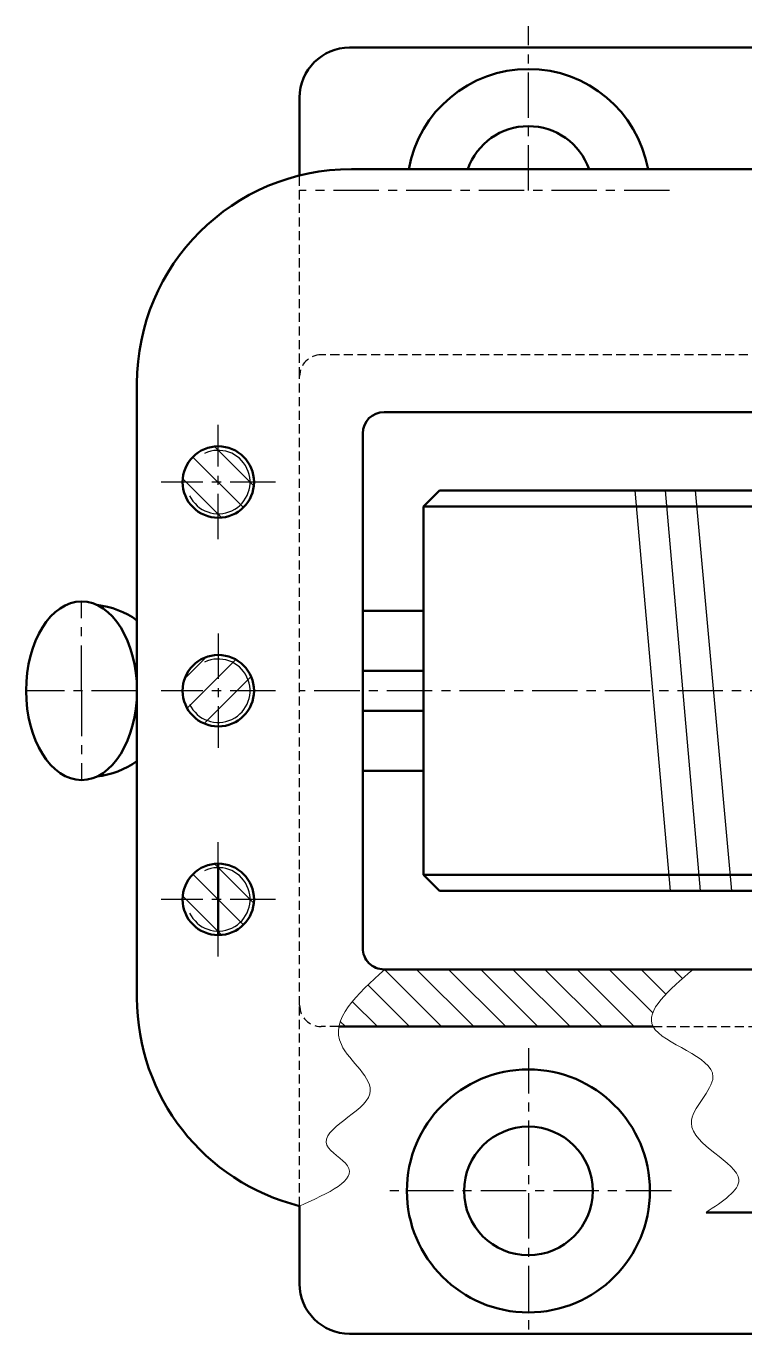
# Model space of a CAD drawing. Header units: millimetres. Extents: x -38 to 949, y -198 to 524.
# Drawn here: x -38.2 to 62.3, y 0 to 183 of the extents above; entities that cross this region are included whole.
import ezdxf

# ---------------------------------------------------------------- set-up
doc = ezdxf.new("R2010")
doc.units = ezdxf.units.MM
doc.header["$LTSCALE"] = 0.2
doc.linetypes.add('CENTER', pattern=[50.800000000000004, 31.75, -6.35, 6.35, -6.35])
doc.linetypes.add('HIDDEN', pattern=[9.524999999999999, 6.35, -3.175])
for name, color, linetype, lineweight in [('_Kreskowanie', 1, 'Continuous', 25), ('_Linie cienkie', 5, 'Continuous', 25), ('_Linie grube', 7, 'Continuous', 50), ('_Linie niewidoczne', 6, 'HIDDEN', 25), ('_Osie symetrii', 4, 'CENTER', 25), ('kontur', 10, 'Continuous', 15)]:
    doc.layers.add(name, color=color, linetype=linetype, lineweight=lineweight)
pattern_1 = [(135, (0, 0), (-2.245064030267288, -2.245064030267288), [])]

msp = doc.modelspace()

# ---------------------------------------------------------------- hatches: boundary and pattern name
at = {"layer": '_Kreskowanie'}
h = msp.add_hatch(dxfattribs=at)
h.set_pattern_fill('ANSI31', color=256, angle=90)
h.set_pattern_definition(pattern_1)
h.paths.add_polyline_path([(-6.374999999999998, 119.2), (-11.375, 119.2), (-11.375, 114.2, 0.4142135623730951)])
h.paths.add_polyline_path([(-11.375, 119.2), (-16.375, 119.2, 0.4142135623730951), (-11.375, 114.2)])
h.paths.add_polyline_path([(-11.375, 124.2, 0.414213562373095), (-16.375, 119.2), (-11.375, 119.2)])
h.paths.add_polyline_path([(-11.375, 124.2), (-11.375, 119.2), (-6.374999999999998, 119.2, 0.4142135623730951)])
h.paths.add_polyline_path([(-11.375, 65.80000000000003), (-11.375, 60.80000000000003), (-6.374999999999998, 60.80000000000003, 0.4142135623730951)])
h.paths.add_polyline_path([(-11.375, 65.80000000000003, 0.414213562373095), (-16.375, 60.80000000000003), (-11.375, 60.80000000000003)])
h.paths.add_polyline_path([(-11.375, 60.80000000000002), (-16.375, 60.80000000000003, 0.4142135623730951), (-11.375, 55.80000000000003)])
h.paths.add_polyline_path([(-6.374999999999998, 60.80000000000003), (-11.375, 60.80000000000003), (-11.375, 55.80000000000003, 0.4142135623730951)])
h = msp.add_hatch(dxfattribs=at)
h.set_pattern_fill('ANSI31', color=256)
h.set_pattern_definition([(45, (0, 0), (-2.245064030267288, 2.245064030267288), [])])
h.paths.add_polyline_path([(-11.375, 95.00000000000001), (-11.375, 90.00000000000001), (-6.374999999999998, 90.00000000000001, 0.4142135623730951)])
h.paths.add_polyline_path([(-11.375, 95.00000000000001, 0.4142135623730951), (-16.375, 90.00000000000001), (-11.375, 90.00000000000001)])
h.paths.add_polyline_path([(-11.375, 90.00000000000001), (-16.375, 90.00000000000001, 0.414213562373095), (-11.375, 85.00000000000001)])
h.paths.add_polyline_path([(-6.374999999999998, 90.00000000000001), (-11.375, 90.00000000000001), (-11.375, 85.00000000000001, 0.4142135623730951)])
h = msp.add_hatch(dxfattribs=at)
h.set_pattern_fill('ANSI31', color=256, angle=90)
h.set_pattern_definition(pattern_1)
edge = h.paths.add_edge_path()
edge.add_spline(control_points=[(49.43961897781821, 43.00000000000002), (48.25505637366255, 45.21683297144639), (51.64816782857922, 48.1084164857232), (55.04127928349588, 51.00000000000001)], knot_values=[0, 0, 0, 0, 9.766196710091636, 9.766196710091636, 9.766196710091636, 9.766196710091636], degree=3, periodic=0)
edge.add_line((55.0412792834959, 51.00000000000001), (11.91294578011791, 51.00000000000001))
edge.add_spline(control_points=[(11.91294578011791, 51.00000000000001), (8.95863547194033, 48.34534208891696), (6.004325163762749, 45.69068417783389), (5.508012047882275, 43.00000000000004)], knot_values=[33.05333593754622, 33.05333593754622, 33.05333593754622, 33.05333593754622, 42.32091537776385, 42.32091537776385, 42.32091537776385, 42.32091537776385], degree=3, periodic=0)
edge.add_line((5.508012047882275, 43.00000000000003), (49.43961897781821, 43.00000000000002))

# ---------------------------------------------------------------- linework, layer by layer
at = {"layer": '_Linie cienkie'}
for p, q in [((51.85641242811123, 62.00000000000001), (46.95704727065948, 118)), ((56.05641242811123, 62.00000000000001), (51.15704727065948, 118)), ((60.45541025860012, 62.00000000000001), (55.35704727065949, 118))]:
    msp.add_line(p, q, dxfattribs=at)
for centre, start, end in [((-11.375, 119.2), 205.5240073712865, 115.5240073712822), ((-11.375, 90.00000000000001), 205.5240073712864, 115.5240073712821), ((-11.375, 60.80000000000001), 205.5240073712864, 115.5240073712821)]:
    msp.add_arc(centre, 4.439717995455842, start, end, dxfattribs=at)
at = {"layer": '_Linie grube'}
for p, q in [((7.000000000000011, 180), (271.7762000284166, 179.9999999999999)), ((8.881784197001252e-15, 162.1107797903113), (1.06581410364015e-14, 173)), ((7.250000000000007, 163), (71.18208931540049, 163)), ((-22.74999999999999, 115.7309341358139), (-22.74999999999999, 133)), ((96.9999999999999, 129), (11.8249999999999, 129)), ((8.824999999999891, 118), (8.82499999999989, 126)), ((8.824999999999882, 62.00000000000001), (8.824999999999886, 118)), ((17.32499999999989, 115.76), (19.56499999999989, 118)), ((19.56499999999989, 118), (113.9999999999999, 118)), ((-22.74999999999999, 90.00000000000001), (-22.74999999999999, 115.7309341358139)), ((17.32499999999989, 115.76), (17.32499999999989, 64.24000000000001)), ((17.32499999999989, 115.76), (68.45113194446796, 115.76)), ((8.824999999999884, 101.2), (17.32499999999989, 101.2)), ((8.824999999999884, 92.80000000000001), (17.32499999999989, 92.80000000000001)), ((-22.74999999999999, 90.00000000000001), (-22.75, 66.31953495944055)), ((8.824999999999884, 87.20000000000002), (17.32499999999989, 87.20000000000002)), ((17.32499999999989, 78.8), (8.824999999999884, 78.8)), ((-22.75, 66.31953495944055), (-22.75, 47.00000000000001)), ((-11.375, 65.80000000000001), (-11.375, 55.80000000000001)), ((17.32499999999988, 64.24000000000001), (69.3700018949796, 64.24000000000001)), ((17.32499999999989, 64.24000000000001), (19.56499999999988, 62.00000000000001)), ((8.824999999999882, 62.00000000000001), (8.824999999999877, 54.00000000000001)), ((19.56499999999988, 62.00000000000001), (134.6085833558253, 62.00000000000001)), ((96.99999999999989, 51.00000000000001), (11.82499999999989, 51.00000000000001)), ((49.43961897781822, 43.00000000000002), (5.508012047882275, 43.00000000000003)), ((3.552713678800501e-15, 17.88922020968866), (0, 7)), ((71.18208931540046, 17.00000000000006), (56.84762745373114, 17.00000000000007)), ((6.999999999999999, -8.881784197001252e-16), (115.9999999999999, 3.184081677783118e-15))]:
    msp.add_line(p, q, dxfattribs=at)
for centre, radius in [((-11.375, 119.2), 5), ((-11.375, 119.2), 5), ((-11.375, 90.00000000000001), 5), ((-11.375, 60.80000000000001), 5), ((-11.375, 60.80000000000003), 5), ((31.99999999999989, 20), 17), ((31.99999999999989, 20), 9)]:
    msp.add_circle(centre, radius, dxfattribs=at)
for centre, radius, start, end in [((7.000000000000011, 173), 7, 90, 180), ((31.99999999999989, 160), 17, 10.16424862172358, 169.8357513782764), ((31.99999999999989, 160), 9, 19.47122063449087, 160.5287793655091), ((7.250000000000006, 133), 30, 90, 180), ((11.82499999999989, 126), 3, 90, 180), ((-29.77064513278491, 90.00000000000001), 12.09578559809597, 54.51985753353659, 83.29229059241591), ((-29.77064513278491, 90.00000000000001), 12.09578559809597, 276.7077094076038, 305.4801424664635), ((11.82499999999988, 54.00000000000001), 3, 179.9999999999999, 270), ((7.25, 47.00000000000001), 30, 180, 256.0150707263164), ((7, 6.999999999999999), 7, 180, 270)]:
    msp.add_arc(centre, radius, start, end, dxfattribs=at)
msp.add_ellipse((-30.49999999999999, 90.00000000000001), major_axis=(0, 12.5), ratio=0.62, dxfattribs=at)
at = {"layer": '_Linie niewidoczne'}
for p, q in [((7.843074532095443e-15, 133.9999999999999), (8.881784197001252e-15, 162.1107797903113)), ((96.9999999999999, 137), (3.000000000000014, 137)), ((4.591423343706311e-15, 46.00000000000003), (7.843074532095443e-15, 133.9999999999999)), ((3.552713678800501e-15, 17.88922020968866), (4.440892098500626e-15, 46.00000000000003)), ((5.508012047882275, 43.00000000000003), (3.000000000000004, 43.00000000000003)), ((49.43961897781822, 43.00000000000001), (96.99999999999989, 43.00000000000001))]:
    msp.add_line(p, q, dxfattribs=at)
for centre, start, end in [((3.000000000000008, 134), 90, 180), ((3.000000000000004, 46.00000000000003), 180, 270)]:
    msp.add_arc(centre, 3, start, end, dxfattribs=at)
at = {"layer": '_Osie symetrii'}
for p, q in [((31.99999999999989, 160), (31.99999999999989, 183)), ((51.73320053068139, 160), (7.105427357601002e-15, 160)), ((-11.375, 111.2), (-11.375, 127.2)), ((-3.374999999999998, 119.2), (-19.375, 119.2)), ((-30.49999999999999, 90.00000000000001), (-30.49999999999999, 102.5)), ((-11.375, 98.00000000000001), (-11.375, 82.00000000000001)), ((-22.74999999999999, 90.00000000000001), (-38.24999999999999, 90.00000000000001)), ((-30.49999999999999, 90.00000000000001), (-30.49999999999999, 77.50000000000001)), ((-3.374999999999998, 90.00000000000001), (-19.375, 90.00000000000001)), ((363.9999999999999, 89.99999999999996), (5.510910596163091e-15, 90.00000000000001)), ((-11.375, 52.80000000000003), (-11.375, 68.80000000000003)), ((-3.374999999999998, 60.80000000000003), (-19.375, 60.80000000000003)), ((31.99999999999989, 40), (31.99999999999988, 3.552713678800501e-15)), ((51.99999999999989, 20), (11.99999999999989, 20.00000000000001))]:
    msp.add_line(p, q, dxfattribs=at)
at = {"layer": 'kontur'}
for points in [[(3.552713678800501e-15, 17.88922020968866), (6.703551742428041, 23.51416800433784), (3.803995536510109, 26.41372421025577), (9.815357088523225, 33.57778593625011), (5.834791444527918, 40.47232787451311), (11.91294578011791, 51.00000000000001)], [(55.04127928349588, 51.00000000000001), (49.43961897781821, 43.00000000000002), (57.81539232787565, 35.97189167114233), (54.79149307645586, 29.48711879954894), (61.42693477298818, 21.57930731925712), (56.84762745373114, 17.00000000000007)]]:
    msp.add_spline(points, degree=3, dxfattribs=at)

doc.saveas('drawing.dxf')
